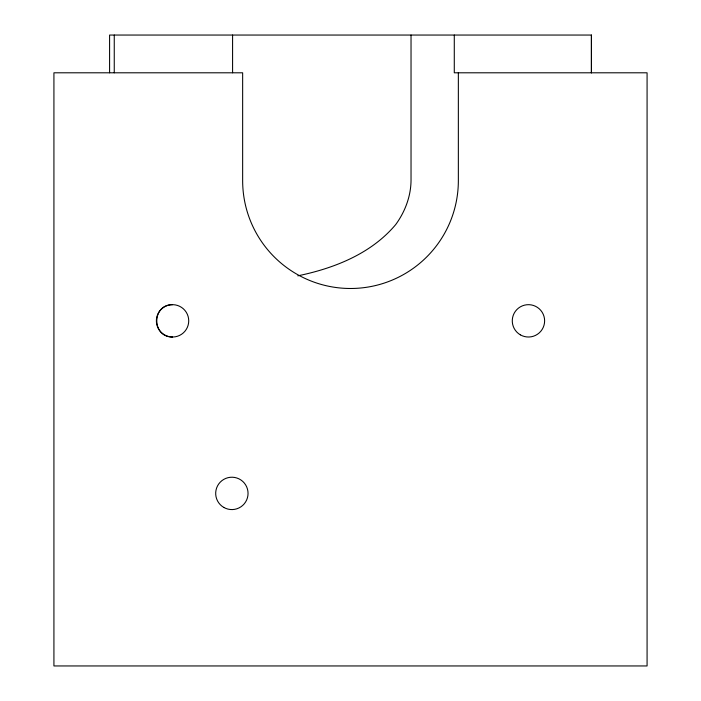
<?xml version="1.0" encoding="UTF-8"?>
<svg xmlns="http://www.w3.org/2000/svg" width="701" height="701" viewBox="0 0 701 701"><rect width="100%" height="100%" fill="white"/><g stroke="black" fill="none" stroke-linecap="round" stroke-linejoin="round"><path stroke-width="1.05" d="M297.829 275.826C334.272 268.29 371.258 253.736 395.758 224.504C405.012 211.772 410.839 196.473 411.031 180.639L411.031 35.05M172.551 304.663C151.547 304.453 151.547 337.234 172.551 337.023M591.434 72.799L591.434 35.05L109.593 35.05L109.593 72.799M591.407 35.05L591.407 72.799M458.349 72.799L458.349 180.639A107.849 107.849 0 0 1 350.5 288.488A107.849 107.849 0 0 1 242.651 180.639L242.651 72.799L53.924 72.799L53.924 665.95L647.076 665.95L647.076 72.799L454.283 72.799L454.283 35.05M232.583 35.05L232.583 72.799M114.254 35.05L114.254 72.799M164.463 334.85A16.176 16.176 0 0 0 188.727 320.839A16.176 16.176 0 0 0 164.463 306.836A16.176 16.176 0 0 0 164.463 334.85M520.361 334.85A16.176 16.176 0 0 0 544.624 320.839A16.176 16.176 0 0 0 520.361 306.836A16.176 16.176 0 0 0 520.361 334.85M223.777 507.41A16.176 16.176 0 0 0 248.049 493.399A16.176 16.176 0 0 0 223.777 479.388A16.176 16.176 0 0 0 223.777 507.41"/></g></svg>
